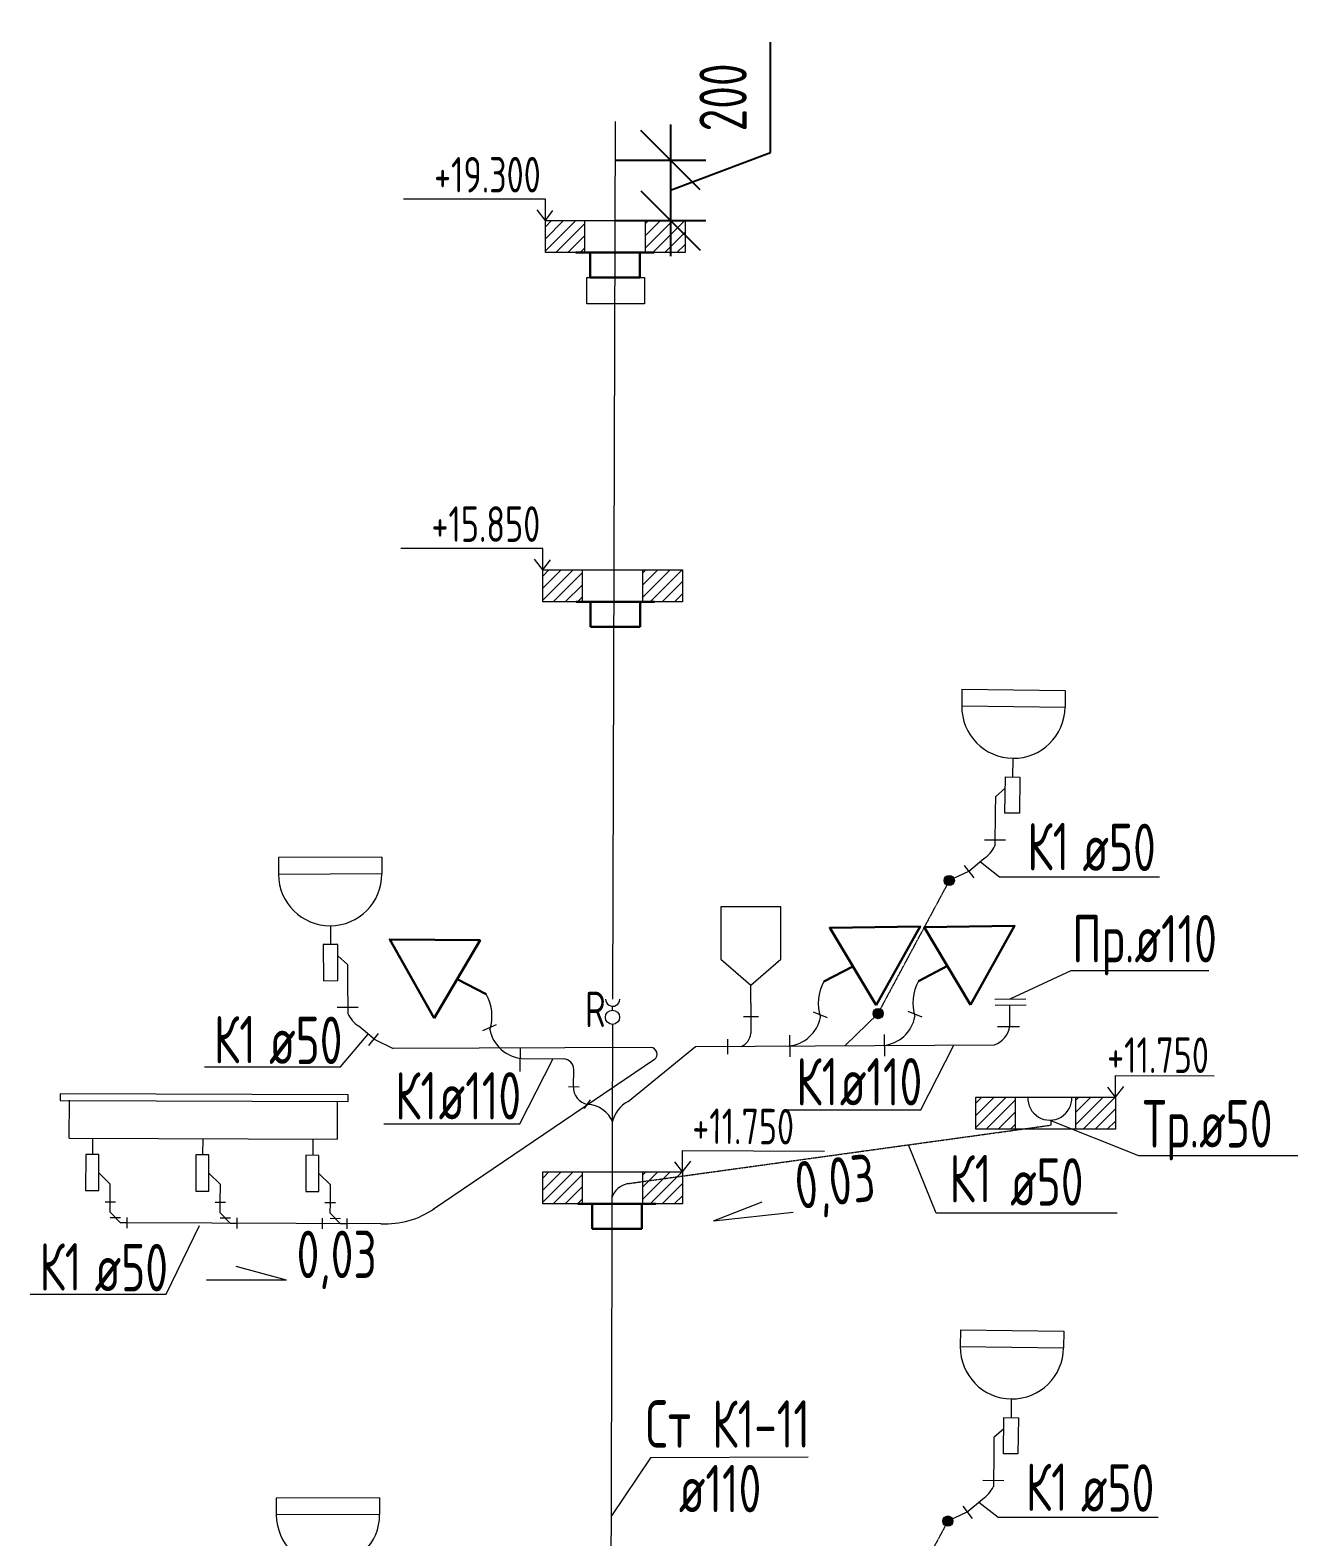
# Model space of a CAD drawing. Header units: millimetres. Extents: x -8689834 to 9419935, y -284943 to 166066.
# Drawn here: x -31606 to -26255, y -103875 to -97518 of the extents above; entities that cross this region are included whole.
import ezdxf

# ---------------------------------------------------------------- set-up
doc = ezdxf.new("R2010")
doc.units = ezdxf.units.MM
doc.header["$MEASUREMENT"] = 0
doc.linetypes.add('01_base$0$DASHED2', pattern=[0.375, 0.25, -0.125])
doc.layers.get('0').update_dxf_attribs({"color": 250, "lineweight": 9})
for name, color, linetype, lineweight in [('_ВК-Text К1', 7, 'Continuous', 30), ('_ВК-К1', 14, 'Continuous', 40), ('_ВК-К3', 30, 'Continuous', 40), ('_ВК-переход на SML', 3, 'Continuous', 30), ('_ВК-противопожарные муфты', 1, 'Continuous', 30), ('_Санпр', 7, 'Continuous', 30), ('_Сантехника', 7, 'Continuous', 30), ('ВК_канализация', 32, 'Continuous', 30), ('тх разм', 250, 'Continuous', 9)]:
    doc.layers.add(name, color=color, linetype=linetype, lineweight=lineweight)
doc.layers.add('PDF __Сантехника', color=7, linetype='Continuous')
doc.styles.add('ISOCPEUR', font='isocpeur.ttf', dxfattribs={"width": 0.7})
doc.styles.add('ГОСТ 2.304', font='isocpeur.ttf', dxfattribs={"width": 0.7})
doc.dimstyles.new('СПДС', dxfattribs={"dimscale": 100, "dimtxt": 2.5, "dimasz": 2.5, "dimexe": 1.5, "dimexo": 0, "dimgap": 1, "dimtad": 1, "dimdec": 0, "dimrnd": 1, "dimtxsty": 'ГОСТ 2.304', "dimblk": 'OBLIQUE', "dimcen": 2.5, "dimdle": 1.5, "dimadec": 0, "dimazin": 2, "dimtfac": 0.75, "dimtdec": 0, "dimtmove": 1, "dimatfit": 3, "dimfxl": 1, "dimtolj": 1, "dimarcsym": 1})

# ---------------------------------------------------------------- blocks, each defined once
blk = doc.blocks.new('Протв_муфта')
at = {"layer": '_ВК-противопожарные муфты', "ltscale": 200, "transparency": 33554687}
for p, q in [((-205634.7, 240869.1), (-206106.4, 240869.1)), ((-206020.5, 240719.1), (-206020.5, 240869.1)), ((-205720.5, 240869.1), (-205720.5, 240719.1)), ((-205720.5, 240719.1), (-206020.5, 240719.1))]:
    blk.add_line(p, q, dxfattribs=at)
blk = doc.blocks.new('_Oblique')
at = {"color": 0, "linetype": 'ByBlock', "lineweight": -2}
blk.add_line((-0.5, -0.5), (0.5, 0.5), dxfattribs=at)
blk = doc.blocks.new('*D2199')
at = {"layer": 'тх разм', "color": 0, "lineweight": -2, "ltscale": 100, "transparency": 16777216}
for p, q in [((-28481.4, -98035.1), (-28481.4, -97569.1)), ((-28903.6, -97916.6), (-28903.6, -98471.3)), ((-29135.5, -98066.6), (-28753.6, -98066.6)), ((-28903.6, -98193.9), (-28481.4, -98035.1)), ((-29136.6, -98321.3), (-28753.6, -98321.3))]:
    blk.add_line(p, q, dxfattribs=at)
at = {"layer": 'тх разм', "color": 0, "lineweight": -2, "ltscale": 100, "transparency": 16777216, "xscale": 250, "yscale": 250, "zscale": 250}
for p, rotation in [((-28903.6, -98066.6), 90), ((-28903.6, -98321.3), 270)]:
    blk.add_blockref('_Oblique', p, dxfattribs=dict(at, rotation=rotation))
at = {"layer": 'тх разм', "color": 0, "lineweight": 13, "ltscale": 100, "transparency": 16777216, "insert": (-28681.4, -97802.1), "char_height": 250, "attachment_point": 5, "rotation": 90, "style": 'ГОСТ 2.304'}
blk.add_mtext('\\A1;{\\H0.8x;200}', dxfattribs=at)
blk = doc.blocks.new('Унитаз')
at = {"layer": '_Сантехника', "lineweight": 30}
blk.add_line((-161311, 33423.9), (-161136.8, 33336.3), dxfattribs=at)
blk.add_lwpolyline([(-161445.9, 33190.8), (-161714.3, 33656.9), (-161176.2, 33656.9)], close=True, dxfattribs=at)

msp = doc.modelspace()

# ---------------------------------------------------------------- hatches: boundary and pattern name
at = {"ltscale": 500, "transparency": 33554636}
h = msp.add_hatch(color=7, dxfattribs=at)
h.dxf.hatch_style = 1
h.paths.add_polyline_path([(-27747.8, -101101.4, 1), (-27705.4, -101110.4, 1)])
h = msp.add_hatch(color=7, dxfattribs=at)
h.dxf.hatch_style = 1
h.paths.add_polyline_path([(-28048, -101663, 1), (-28005.7, -101672, 1)])
h = msp.add_hatch(color=7, dxfattribs=at)
h.dxf.hatch_style = 1
h.paths.add_polyline_path([(-27754.1, -103804.2, 1), (-27711.7, -103813.2, 1)])
at = {"layer": '_ВК-К3', "lineweight": 13}
h = msp.add_hatch(dxfattribs=at)
h.set_pattern_fill('ANSI31', scale=11.388071, angle=180)
h.set_pattern_definition([(225, (-83010.338, -118689.207), (25.566948, -25.566948), [])])
h.paths.add_polyline_path([(-29431.5, -98456.8), (-29264.8, -98456.8), (-29264.8, -98321.3), (-29431.5, -98321.3)])
h.paths.add_polyline_path([(-29008.9, -98456.8), (-28841.6, -98456.8), (-28841.6, -98321.3), (-29008.9, -98321.3)])
h = msp.add_hatch(dxfattribs=at)
h.set_pattern_fill('ANSI31', scale=11.388071, angle=180)
h.set_pattern_definition([(225, (-83021.266, -120163.21), (25.566948, -25.566948), [])])
h.paths.add_polyline_path([(-29442.4, -99930.8), (-29275.7, -99930.8), (-29275.7, -99795.3), (-29442.4, -99795.3)])
h.paths.add_polyline_path([(-29019.9, -99930.8), (-28852.5, -99930.8), (-28852.5, -99795.3), (-29019.9, -99795.3)])
h = msp.add_hatch(dxfattribs=at)
h.set_pattern_fill('ANSI31', scale=11.388071, angle=180)
h.set_pattern_definition([(225, (-81193.947, -122387.76), (25.566948, -25.566948), [])])
h.paths.add_polyline_path([(-27615.1, -102155.4), (-27448.4, -102155.4), (-27448.4, -102019.8), (-27615.1, -102019.8)])
h.paths.add_polyline_path([(-27192.5, -102155.4), (-27025.2, -102155.4), (-27025.2, -102019.8), (-27192.5, -102019.8)])
h = msp.add_hatch(dxfattribs=at)
h.set_pattern_fill('ANSI31', scale=11.388071, angle=180)
h.set_pattern_definition([(225, (-83021.266, -122702.964), (25.566948, -25.566948), [])])
h.paths.add_polyline_path([(-29442.4, -102470.6), (-29275.7, -102470.6), (-29275.7, -102335), (-29442.4, -102335)])
h.paths.add_polyline_path([(-29019.9, -102470.6), (-28852.5, -102470.6), (-28852.5, -102335), (-29019.9, -102335)])

# ---------------------------------------------------------------- linework, layer by layer
at = {"color": 244, "ltscale": 500, "true_color": 0x991b1e}
for points in [[(-29146.9, -101606.4), (-29135.5, -97903.6)], [(-27663.2, -101042.9), (-27623.1, -101094.2)], [(-29168.7, -109379.9), (-29147.2, -101713.1)], [(-27669.5, -103745.7), (-27629.4, -103797)]]:
    msp.add_lwpolyline(points, dxfattribs=at)
at = {"color": 7, "ltscale": 500}
for points in [[(-29431.5, -98321.3), (-29431.5, -98230.8), (-30030.5, -98230.9)], [(-29431.5, -98321.3), (-29466.3, -98276.2)], [(-29431.5, -98321.3), (-29399.5, -98278.6)], [(-29442.4, -99795.3), (-29442.4, -99704.8), (-30041.4, -99704.9)], [(-29442.4, -99795.3), (-29477.2, -99750.2)], [(-29442.4, -99795.3), (-29410.4, -99752.6)], [(-30869.8, -101891.8), (-30296, -101891.8), (-30180, -101753.9)], [(-27025.2, -102019.8), (-27025.2, -101929.3), (-26609.2, -101929.4)], [(-27025.2, -102019.8), (-27057.3, -101977.2)], [(-27025.2, -102019.8), (-26990.5, -101974.8)], [(-28852.5, -102335), (-28852, -102244.5), (-28253, -102248.2)], [(-28852.5, -102335), (-28884.3, -102292.2)], [(-28852.5, -102335), (-28817.5, -102290.2)], [(-31606.2, -102850.7), (-31032.4, -102850.7), (-30891.2, -102561.2)]]:
    msp.add_lwpolyline(points, dxfattribs=at)
at = {"color": 244, "ltscale": 100, "true_color": 0x991b1e, "elevation": 0}
for points in [[(-27646, -101067.6), (-27726.6, -101105.9)], [(-28970.9, -101861.7), (-29905.7, -102493.9)], [(-29530.6, -101856.7), (-29354.9, -101858.7)], [(-30125.6, -102554.2), (-31197, -102550.7)], [(-27652.3, -103770.4), (-27732.9, -103808.7)]]:
    msp.add_lwpolyline(points, dxfattribs=at)
at = {"color": 18, "ltscale": 500, "true_color": 0x000000, "elevation": 0}
for points in [[(-26839, -101091.2), (-27514.2, -101091.2), (-27595.2, -101028)], [(-26845.3, -103794), (-27520.5, -103794), (-27601.5, -103730.8)]]:
    msp.add_lwpolyline(points, dxfattribs=at)
at = {"color": 18, "linetype": '01_base$0$DASHED2', "true_color": 0x000000}
for points in [[(-27726.6, -101105.9), (-28019.8, -101651.7)], [(-27732.9, -103808.7), (-28026.1, -104354.5)]]:
    msp.add_lwpolyline(points, dxfattribs=at)
at = {"color": 18, "ltscale": 100, "true_color": 0x000000, "elevation": 0}
msp.add_lwpolyline([(-27469.1, -101605.5), (-27212, -101485.2), (-26631.7, -101485.2)], dxfattribs=at)
at = {"color": 244, "ltscale": 500, "true_color": 0x991b1e, "elevation": 0}
for points in [[(-27534.5, -101605.9), (-27403.6, -101605.1)], [(-27533.6, -101631.9), (-27402.6, -101631.1)], [(-27470.8, -101720.3), (-27471.4, -101631.5)], [(-30137, -101750.8), (-30177.4, -101801.8)], [(-27523.1, -101721.7), (-27430.9, -101721.5)]]:
    msp.add_lwpolyline(points, dxfattribs=at)
at = {"color": 244, "ltscale": 100, "true_color": 0x991b1e}
for points in [[(-28026.8, -101667.5), (-28166.8, -101803)], [(-30154.4, -101775.4), (-30074, -101814.2)], [(-28986.1, -101810.1), (-30074, -101814.2)], [(-29081.9, -102038.3), (-28797.7, -101806.7), (-27535.9, -101799.3)]]:
    msp.add_lwpolyline(points, dxfattribs=at)
at = {"color": 7, "ltscale": 500, "elevation": 0}
for points in [[(-28419.7, -102073.7), (-27846, -102073.7), (-27707.4, -101800.3)], [(-30112.9, -102133), (-29539.1, -102133), (-29400.5, -101859.6)], [(-27018.3, -102509), (-27782.4, -102509), (-27898.1, -102220.9)]]:
    msp.add_lwpolyline(points, dxfattribs=at)
at = {"color": 244, "linetype": '01_base$0$DASHED2', "true_color": 0x991b1e}
msp.add_lwpolyline([(-29083.2, -102384.6), (-27298.4, -102138.1), (-27298.4, -102138.1), (-27298.4, -102138.1)], dxfattribs=at)
at = {"color": 18, "ltscale": 100, "true_color": 0x000000}
msp.add_lwpolyline([(-27302.3, -102116.9), (-26928.6, -102266.4), (-26255.2, -102266.4)], dxfattribs=at)
at = {"color": 7, "ltscale": 500}
for centre in [(-27726.6, -101105.9), (-28026.8, -101667.5), (-27732.9, -103808.7)]:
    msp.add_circle(centre, 21.6, dxfattribs=at)
at = {"color": 244, "ltscale": 100, "true_color": 0x991b1e}
for centre, radius, start, end in [((-28989.4, -101839.1), 29.2, 309.33902, 83.56418), ((-30106.8, -102191.7, 0), 363, 267.02419, 304.90462)]:
    msp.add_arc(centre, radius, start, end, dxfattribs=at)
at = {"color": 244, "ltscale": 500, "true_color": 0x991b1e}
for centre, radius, start, end in [((-29260.3, -102173.2), 123, 22.46651, 86.63895), ((-29064.2, -102474.2), 91.6, 101.97428, 161.54253)]:
    msp.add_arc(centre, radius, start, end, dxfattribs=at)
at = {"layer": '_ВК-Text К1', "color": 7, "lineweight": 13, "ltscale": 100}
for p, q in [((-28721.4, -102542.1, 0), (-28516, -102461.2, 0)), ((-28721.4, -102542.1, 0), (-28386, -102504.8, 0)), ((-30523.7, -102792), (-30861.2, -102792.4)), ((-30523.7, -102792), (-30736.9, -102734.6))]:
    msp.add_line(p, q, dxfattribs=at)
at = {"layer": '_ВК-К1', "lineweight": 13}
for p, q in [((-27532.4, -100815.7, 0), (-27534.2, -100959.9, 0)), ((-27646, -101067.6, 0), (-27580.6, -101013.3, 0)), ((-30266.3, -101522.7, 0), (-30265.5, -101667, 0)), ((-28563.5, -101623.3), (-28563.5, -101751.2)), ((-30154.4, -101775.4), (-30219.4, -101720.7, 0)), ((-29312.8, -101974.6, 0), (-29311.5, -101903.6, 0)), ((-27538.7, -103518.5, 0), (-27540.5, -103662.7, 0)), ((-27652.3, -103770.4, 0), (-27586.9, -103716.1, 0))]:
    msp.add_line(p, q, dxfattribs=at)
at = {"layer": '_ВК-К1', "lineweight": 13, "transparency": 33554687, "elevation": 0, "flags": 128}
for points in [[(-27578.3, -100933.8), (-27489.4, -100934.9)], [(-30221.2, -101641.2), (-30310.1, -101641.6)], [(-28240.4, -101685.1), (-28299.5, -101661.1)], [(-27841.2, -101682.8), (-27900.3, -101658.8)], [(-29696, -101738.1), (-29637.1, -101713.9)], [(-29537.8, -101901.5), (-29536.9, -101810.5)], [(-29537.9, -101912.1), (-29537.5, -101866.6)], [(-27584.6, -103636.6), (-27495.7, -103637.7)]]:
    msp.add_lwpolyline(points, dxfattribs=at)
at = {"layer": '_ВК-К1', "lineweight": 13, "transparency": 33554687, "flags": 128}
for points in [[(-28532.4, -101681.4), (-28594.7, -101681.4)], [(-28660.6, -101838.5), (-28660.6, -101774.8)], [(-28397.9, -101849.2), (-28399.2, -101758.2)], [(-27998.7, -101846.9), (-28000, -101755.9)], [(-31290, -102461.2), (-31246.4, -102461.3)], [(-31268.4, -102505.9), (-31268.2, -102461.3)], [(-30825.4, -102462.9), (-30781.8, -102463.1)], [(-30803.7, -102507.6), (-30803.6, -102463)], [(-30361.8, -102464.7), (-30317.2, -102464.9)], [(-30339.1, -102509.4), (-30338.9, -102464.8)], [(-31268.5, -102527.6), (-31224.9, -102527.8)], [(-31197, -102550.7), (-31225, -102550.6), (-31268.4, -102505.9)], [(-31197.1, -102572.5), (-31196.9, -102527.9)], [(-30803.8, -102529.4), (-30760.3, -102529.6)], [(-30732.4, -102552.5), (-30760.4, -102552.4), (-30803.7, -102507.6)], [(-30732.4, -102574.3), (-30732.3, -102529.7)], [(-30373.4, -102531), (-30373.6, -102575.6)], [(-30339.2, -102531.2), (-30295.6, -102531.3)], [(-30267.7, -102554.2), (-30295.7, -102554.1), (-30339.1, -102509.4)], [(-30267.8, -102576), (-30267.6, -102531.4)]]:
    msp.add_lwpolyline(points, dxfattribs=at)
at = {"layer": '_ВК-К1', "lineweight": 13, "elevation": 0, "flags": 128}
for points in [[(-29333.7, -101975.3), (-29289.1, -101977)], [(-29266.4, -102067.6), (-29240.6, -102031.2)]]:
    msp.add_lwpolyline(points, dxfattribs=at)
at = {"layer": '_ВК-К1', "lineweight": 13, "ltscale": 100}
for centre, radius, start, end in [((-27649.9, -100906.3, 0), 127.5, 302.90836, 335.11571), ((-28088.7, -101624.4, 0), 191, 151.21508, 197.63963), ((-27689.5, -101622.1, 0), 191, 151.21508, 197.63963), ((-29848, -101678.1, 0), 191, 342.61593, 29.04049), ((-30149.4, -101614.1, 0), 127.5, 204.50507, 236.71243), ((-28419, -101654), 151, 275.21563, 349.22792), ((-28019.8, -101651.7), 151, 275.21563, 349.22792), ((-29517.5, -101706.3, 0), 151, 191.02764, 265.03994), ((-28631.8, -101743.3), 68.7, 292.7847, 353.36193), ((-27570.7, -101704.3, 0), 101.1, 290.09641, 350.94002), ((-29240.8, -101979.3, 0), 72.2, 176.26086, 260.18523), ((-29021.6, -102153.9), 130.3, 117.53368, 167.71183), ((-27656.2, -103609, 0), 127.5, 302.90836, 335.11571)]:
    msp.add_arc(centre, radius, start, end, dxfattribs=at)
at = {"layer": '_ВК-К1', "lineweight": 13}
msp.add_arc((-29355.6, -101902.8, 0), 44.1, 359.00168, 89.00168, dxfattribs=at)
at = {"layer": '_ВК-К3', "color": 7, "lineweight": 13}
for p, q in [((-29264.2, -98456.8), (-29264.2, -98321.3)), ((-29009.3, -98456.3), (-29008.9, -98320.8)), ((-29275.1, -99930.8), (-29275.1, -99795.3)), ((-29020.3, -99930.3), (-29019.9, -99794.8)), ((-27447.4, -102154.9), (-27447.8, -102019.3)), ((-27192.6, -102155.4), (-27192.6, -102019.8)), ((-29275.1, -102470.6), (-29275.1, -102335)), ((-29020.3, -102470.1), (-29019.9, -102334.5))]:
    msp.add_line(p, q, dxfattribs=at)
for points in [[(-28841.6, -98456.8), (-29431.5, -98456.8), (-29431.5, -98321.3), (-28841.6, -98321.3)], [(-28852.5, -99930.8), (-29442.4, -99930.8), (-29442.4, -99795.3), (-28852.5, -99795.3)], [(-27025.2, -102155.4), (-27615.1, -102155.4), (-27615.1, -102019.8), (-27025.2, -102019.8)], [(-28852.5, -102470.6), (-29442.4, -102470.6), (-29442.4, -102335), (-28852.5, -102335)]]:
    msp.add_lwpolyline(points, close=True, dxfattribs=at)
at = {"layer": '_ВК-переход на SML', "lineweight": 13}
msp.add_lwpolyline([(-29256.9, -98561.8), (-29013.3, -98561.8), (-29013.3, -98673.2), (-29256.9, -98673.2)], close=True, dxfattribs=at)
at = {"layer": '_Санпр', "lineweight": 13}
for p, q in [((-27673, -100299, 0), (-27673.9, -100369.6, 0)), ((-27673, -100299, 0), (-27236.8, -100304.3, 0)), ((-27236.8, -100304.3, 0), (-27237.6, -100374.8, 0)), ((-27673.9, -100369.6, 0), (-27237.6, -100374.8, 0)), ((-27458.4, -100590.3, 0), (-27459.3, -100669.4, 0)), ((-27531.7, -100753, 0), (-27532.4, -100815.7, 0)), ((-27490.4, -100716.6, 0), (-27531.7, -100753, 0)), ((-30122.2, -101007, 0), (-30558.5, -101009.4, 0)), ((-30558.5, -101009.4, 0), (-30558.1, -101079.9, 0)), ((-30122.2, -101007, 0), (-30121.9, -101077.6, 0)), ((-30121.9, -101077.6, 0), (-30558.1, -101079.9, 0)), ((-30338.8, -101296.9, 0), (-30338.4, -101375.9, 0)), ((-30307.7, -101423.4, 0), (-30266.6, -101460, 0)), ((-30266.6, -101460, 0), (-30266.3, -101522.7, 0)), ((-27679.3, -103001.8, 0), (-27680.2, -103072.4, 0)), ((-27679.3, -103001.8, 0), (-27243.1, -103007, 0)), ((-27243.1, -103007, 0), (-27243.9, -103077.6, 0)), ((-27680.2, -103072.4, 0), (-27243.9, -103077.6, 0)), ((-27464.7, -103293.1, 0), (-27465.6, -103372.2, 0)), ((-27496.7, -103419.4, 0), (-27538, -103455.8, 0)), ((-27538, -103455.8, 0), (-27538.7, -103518.5, 0)), ((-30131.3, -103709.8, 0), (-30567.6, -103712.1, 0)), ((-30567.6, -103712.1, 0), (-30567.2, -103782.7, 0)), ((-30131.3, -103709.8, 0), (-30130.9, -103780.3, 0)), ((-30130.9, -103780.3, 0), (-30567.2, -103782.7, 0))]:
    msp.add_line(p, q, dxfattribs=at)
at = {"layer": '_Санпр', "lineweight": 13, "elevation": 0}
for points in [[(-27489.8, -100669), (-27428.8, -100669.7), (-27430.7, -100822.3), (-27491.6, -100821.6)], [(-30307.9, -101375.8), (-30368.9, -101376.1), (-30368.1, -101528.7), (-30307.1, -101528.3)], [(-27496.1, -103371.8), (-27435.1, -103372.5), (-27436.9, -103525.1), (-27497.9, -103524.4)]]:
    msp.add_lwpolyline(points, close=True, dxfattribs=at)
at = {"layer": '_Санпр', "lineweight": 13}
for centre, start, end in [((-27455.8, -100372.2, 0), 179.31326, 359.31326), ((-30340, -101078.7, 0), 180.30753, 0.30753), ((-27462.1, -103075, 0), 179.31326, 359.31326), ((-30349.1, -103781.5, 0), 180.30753, 0.30753)]:
    msp.add_arc(centre, 218.1, start, end, dxfattribs=at)
at = {"layer": '_Сантехника', "lineweight": 13, "flags": 128}
for points in [[(-28563.5, -101547.9), (-28437.1, -101437.7), (-28437.1, -101217.2), (-28691.2, -101217.2), (-28691.2, -101437.7), (-28563.5, -101547.9)], [(-28563.5, -101623.3), (-28563.5, -101547.9)]]:
    msp.add_lwpolyline(points, dxfattribs=at)
at = {"layer": '_Сантехника', "lineweight": 13}
for points in [[(-30263.1, -102009.7), (-31479.8, -102005.7), (-31479.9, -102033.7), (-30263.2, -102037.7), (-30263.1, -102009.7)], [(-30309.4, -102197.3), (-30308.8, -102037.6)], [(-31441.2, -102193), (-30309.4, -102197.3)], [(-31342.4, -102193.4), (-31342.7, -102261.8)], [(-30877.8, -102195.2), (-30878, -102263.6)], [(-30413.1, -102196.9), (-30413.4, -102265.4)], [(-31316.2, -102261.9), (-31371.2, -102261.7), (-31371.8, -102414.2), (-31316.8, -102414.4), (-31316.2, -102261.9)], [(-30851.6, -102263.7), (-30906.5, -102263.5), (-30907.1, -102416), (-30852.2, -102416.2), (-30851.6, -102263.7)], [(-30386.9, -102265.5), (-30441.9, -102265.3), (-30442.5, -102417.7), (-30387.5, -102417.9), (-30386.9, -102265.5)], [(-31267.9, -102386.6), (-31316.5, -102338.7)], [(-30803.3, -102388.3), (-30851.9, -102340.5)], [(-30338.7, -102390.1), (-30387.2, -102342.2)], [(-31268.2, -102461.3), (-31267.9, -102386.6)], [(-30803.6, -102463), (-30803.3, -102388.3)], [(-30338.9, -102464.8), (-30338.7, -102390.1)]]:
    msp.add_lwpolyline(points, dxfattribs=at)
at = {"layer": '_Сантехника', "lineweight": 13, "elevation": 0}
msp.add_lwpolyline([(-31441.2, -102193), (-31440.6, -102033.3)], dxfattribs=at)
at = {"layer": '_Сантехника', "lineweight": 13}
msp.add_arc((-27302.3, -102024), 93, 177.43263, 2.56737, dxfattribs=at)
at = {"layer": 'PDF __Сантехника', "color": 18, "lineweight": 13, "true_color": 0x000000}
msp.add_lwpolyline([(-27297.7, -102116.8), (-27297.7, -102138)], dxfattribs=at)
at = {"layer": 'ВК_канализация', "color": 244, "lineweight": 13, "ltscale": 500, "true_color": 0x991b1e}
msp.add_lwpolyline([(-29147.7, -101653.1), (-29147.6, -101636.4)], dxfattribs=at)
at = {"layer": 'ВК_канализация', "color": 18, "lineweight": 13, "ltscale": 500, "true_color": 0x000000}
msp.add_lwpolyline([(-28321.6, -103539.5), (-28987.2, -103541.3), (-29152.6, -103786.4)], dxfattribs=at)
at = {"layer": 'ВК_канализация', "color": 244, "lineweight": 13, "ltscale": 500, "true_color": 0x991b1e}
msp.add_circle((-29147.9, -101683.1), 30, dxfattribs=at)
msp.add_arc((-29147.4, -101606.4), 30, 179.67036, 359.67036, dxfattribs=at)

# ---------------------------------------------------------------- block references
at = {"layer": '_ВК-К1', "lineweight": 13, "xscale": 0.7, "yscale": 0.7, "zscale": 0.7}
for p in [(114972.1, -267065.2), (114973.5, -268539.2), (114979.8, -271079)]:
    msp.add_blockref('Протв_муфта', p, dxfattribs=at)
at = {"layer": '_Сантехника', "lineweight": 13}
for p, xscale, yscale, zscale, rotation in [((-142044, -126684.6, 0), -0.7082066135345116, 0.7082066135345115, 0.7082066135345115, 0.7759143565440407), ((-141644.8, -126682.3, 0), -0.7082066135345116, 0.7082066135345115, 0.7082066135345115, 0.7759143565440407), ((84217.9, -126229.8, 0), 0.7082066135345118, 0.7082066135345118, 0.7082066135345118, 359.47965045849)]:
    msp.add_blockref('Унитаз', p, dxfattribs=dict(at, xscale=xscale, yscale=yscale, zscale=zscale, rotation=rotation))

# ---------------------------------------------------------------- texts
at = {"layer": 'ВК_канализация', "color": 18, "ltscale": 100, "true_color": 0x000000, "style": 'ISOCPEUR'}
for s, insert, char_height, width, attachment_point, rotation in [('\\pxi-1,l1,t1,5;+19.300', (-29901.1, -98128.4), 150, 7500, 4, 0.04194), ('\\pxi-1,l1,t1,5;+15.850', (-29912.1, -99602.4), 150, 7500, 4, 0.04194), ('\\pxi-1,l1,t1,5;+11.750', (-26630.7, -101843), 150, 7500, 6, 359.95806), ('+11.750', (-28381.8, -102144.9), 150, 7500, 6, 359.61889), ('0,03', (-28375.2, -102417.3, 0), 200, 5891.51, 4, 6.31717)]:
    msp.add_mtext(s, dxfattribs=dict(at, insert=insert, char_height=char_height, width=width, attachment_point=attachment_point, rotation=rotation))
at = {"layer": 'ВК_канализация', "color": 18, "ltscale": 100, "true_color": 0x000000, "char_height": 200, "attachment_point": 4, "style": 'ISOCPEUR'}
for s, insert, width in [('К1', (-27397.7, -100963.1, 0), 5891.51), ('\\pxi-1,l1,t1,5;ø50', (-27164.5, -100966.2, 0), 7500), ('\\pxi-1,l1,t1,5;Пр.ø110', (-27207.8, -101378.8), 5891.51), ('К1', (-30830.7, -101777.2), 5891.51), ('\\pxi-1,l1,t1,5;ø50', (-30597.5, -101780.4), 7500), ('К1', (-28372.7, -101955, 0), 5891.51), ('\\pxi-1,l1,t1,5;ø110', (-28188.5, -101955.1), 7500), ('К1', (-30065.8, -102014.3, 0), 5891.51), ('\\pxi-1,l1,t1,5;ø110', (-29881.6, -102014.4), 7500), ('\\pxi-1,l1,t1,5;Тр.ø50', (-26910.1, -102159.8), 5891.51), ('К1', (-27726.1, -102363.8, 0), 5891.51), ('\\pxi-1,l1,t1,5;ø50', (-27469.7, -102377.7, 0), 7500), ('0,03', (-30481.2, -102706.6), 5891.51), ('К1', (-31567, -102736.1), 5891.51), ('\\pxi-1,l1,t1,5;ø50', (-31333.8, -102739.3), 7500), ('Ст К1-11', (-29008.2, -103399.2), 5891.51), ('\\pxi-1,l1,t1,5;ø110', (-28868, -103671.6), 7500), ('К1', (-27404, -103665.8, 0), 5891.51), ('\\pxi-1,l1,t1,5;ø50', (-27170.8, -103669, 0), 7500)]:
    msp.add_mtext(s, dxfattribs=dict(at, insert=insert, width=width))
at = {"layer": 'ВК_канализация', "color": 7, "ltscale": 100, "insert": (-29263.7, -101649.5), "char_height": 150, "width": 7500, "attachment_point": 4, "rotation": 0.04194, "style": 'ISOCPEUR'}
msp.add_mtext('\\pxi-1,l1,t1,5;R', dxfattribs=at)

# ---------------------------------------------------------------- dimensions: what is measured, and where the dimension line sits
at = {"layer": 'тх разм', "color": 7, "lineweight": 13, "ltscale": 100}
dim = msp.add_linear_dim(base=(-28903.6, -98321.3), p1=(-29135.5, -98066.6), p2=(-29136.6, -98321.3), angle=90, text='{\\H0.8x;200}', dimstyle='СПДС', dxfattribs=at)
dim.commit()
dim.dimension.update_dxf_attribs({"geometry": '*D2199', "text_midpoint": (-28481.4, -97935.1), "dimtype": 160})

doc.saveas('drawing.dxf')
